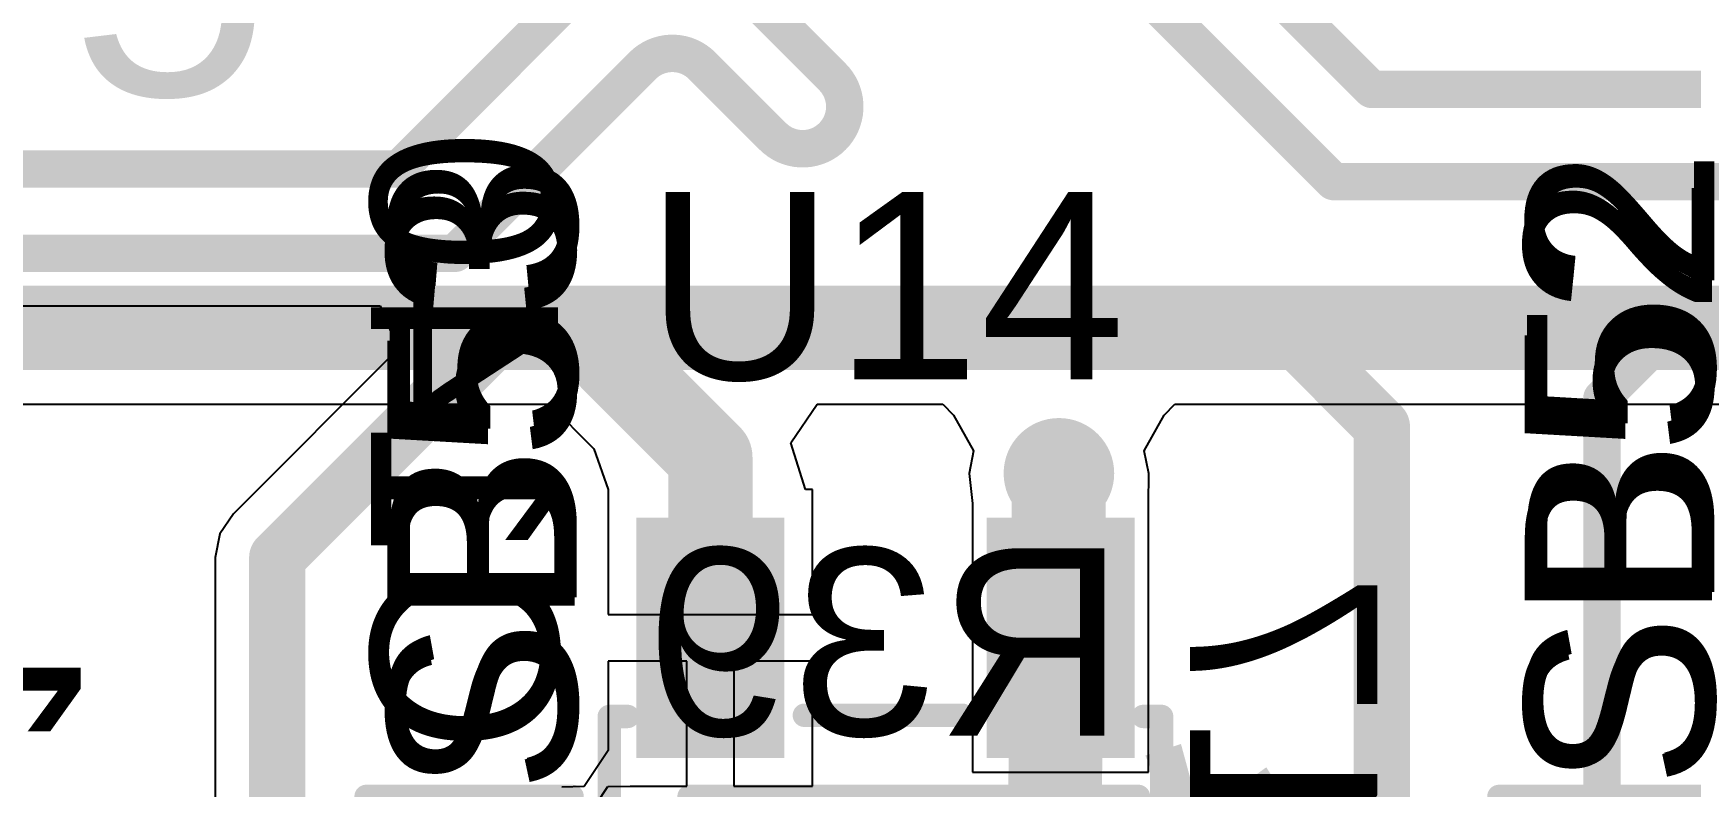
# Model space of a CAD drawing. Header units: millimetres. Extents: x -0.71 to 2.98, y -0.65 to 2.9.
# Drawn here: x 1.2129 to 1.567, y -0.2049 to -0.044 of the extents above; entities that cross this region are included whole.
import ezdxf

# ---------------------------------------------------------------- set-up
doc = ezdxf.new("R2010")
doc.units = ezdxf.units.MM
doc.header["$MEASUREMENT"] = 0
for name, color, linetype in [('BottomLayer', 5, 'Continuous'), ('BottomOverlay', 54, 'Continuous'), ('BottomPaste', 16, 'Continuous'), ('BottomSolder', 6, 'Continuous'), ('Mechanical2', 216, 'Continuous'), ('TopLayer', 1, 'Continuous'), ('TopOverlay', 2, 'Continuous'), ('TopPaste', 8, 'Continuous'), ('TopSolder', 216, 'Continuous'), ('ViaHoleLayer', 16, 'Continuous')]:
    doc.layers.add(name, color=color, linetype=linetype)
doc.styles.add('Arial', font='', dxfattribs={"height": 0.2})
doc.styles.get('Arial').set_extended_font_data('Arial')

# ---------------------------------------------------------------- blocks, each defined once
blk = doc.blocks.new('SOT_23_5_34')
at = {"layer": 'TopLayer'}
for points in [[(-0.07283, 0.04921), (-0.02953, 0.04921), (-0.02953, 0.02559), (-0.07283, 0.02559)], [(0.02953, 0.04921), (0.07283, 0.04921), (0.07283, 0.02559), (0.02953, 0.02559)], [(-0.07283, 0.01181), (-0.02953, 0.01181), (-0.02953, -0.01181), (-0.07283, -0.01181)], [(-0.07283, -0.02559), (-0.02953, -0.02559), (-0.02953, -0.04921), (-0.07283, -0.04921)], [(0.02953, -0.02559), (0.07283, -0.02559), (0.07283, -0.04921), (0.02953, -0.04921)]]:
    blk.add_hatch(color=1, dxfattribs=at).paths.add_polyline_path(points)
at = {"layer": 'TopPaste'}
for points in [[(-0.07283, 0.04921), (-0.02953, 0.04921), (-0.02953, 0.02559), (-0.07283, 0.02559)], [(0.02953, 0.04921), (0.07283, 0.04921), (0.07283, 0.02559), (0.02953, 0.02559)], [(-0.07283, 0.01181), (-0.02953, 0.01181), (-0.02953, -0.01181), (-0.07283, -0.01181)], [(-0.07283, -0.02559), (-0.02953, -0.02559), (-0.02953, -0.04921), (-0.07283, -0.04921)], [(0.02953, -0.02559), (0.07283, -0.02559), (0.07283, -0.04921), (0.02953, -0.04921)]]:
    blk.add_hatch(color=8, dxfattribs=at).paths.add_polyline_path(points)
at = {"layer": 'TopSolder'}
for points in [[(-0.07683, 0.05321), (-0.02553, 0.05321), (-0.02553, 0.02159), (-0.07683, 0.02159)], [(0.02553, 0.05321), (0.07683, 0.05321), (0.07683, 0.02159), (0.02553, 0.02159)], [(-0.07683, 0.01581), (-0.02553, 0.01581), (-0.02553, -0.01581), (-0.07683, -0.01581)], [(-0.07683, -0.02159), (-0.02553, -0.02159), (-0.02553, -0.05321), (-0.07683, -0.05321)], [(0.02553, -0.02159), (0.07683, -0.02159), (0.07683, -0.05321), (0.02553, -0.05321)]]:
    blk.add_hatch(color=216, dxfattribs=at).paths.add_polyline_path(points)
at = {"layer": 'TopOverlay', "const_width": 0.005}
for points in [[(-0.03461, 0.059), (-0.03461, 0.05506)], [(-0.03461, 0.059), (0.03439, 0.059)], [(0.03439, 0.059), (0.03439, 0.05506)], [(-0.084, 0.042), (-0.084, 0.032)], [(-0.084, 0.042), (-0.079, 0.037)], [(-0.079, 0.037), (-0.084, 0.032)], [(0.03465, 0.01732), (0.03465, -0.01646)], [(-0.03461, -0.05506), (-0.03461, -0.059)], [(0.03439, -0.05506), (0.03439, -0.059)], [(-0.03461, -0.059), (0.03439, -0.059)]]:
    blk.add_lwpolyline(points, dxfattribs=at)
at = {"layer": 'TopOverlay', "const_width": 0.0025}
for points in [[(-0.03586, 0.059, 1), (-0.03336, 0.059, 1)], [(-0.03586, 0.059, 1), (-0.03336, 0.059, 1)], [(0.03314, 0.059, 1), (0.03564, 0.059, 1)], [(0.03314, 0.059, 1), (0.03564, 0.059, 1)], [(-0.03586, 0.05506, 1), (-0.03336, 0.05506, 1)], [(0.03314, 0.05506, 1), (0.03564, 0.05506, 1)], [(-0.08525, 0.042, 1), (-0.08275, 0.042, 1)], [(-0.08525, 0.042, 1), (-0.08275, 0.042, 1)], [(-0.08025, 0.037, 1), (-0.07775, 0.037, 1)], [(-0.08025, 0.037, 1), (-0.07775, 0.037, 1)], [(-0.08525, 0.032, 1), (-0.08275, 0.032, 1)], [(-0.08525, 0.032, 1), (-0.08275, 0.032, 1)], [(0.0334, 0.01732, 1), (0.0359, 0.01732, 1)], [(0.0334, -0.01646, 1), (0.0359, -0.01646, 1)], [(-0.03586, -0.05506, 1), (-0.03336, -0.05506, 1)], [(0.03314, -0.05506, 1), (0.03564, -0.05506, 1)], [(-0.03586, -0.059, 1), (-0.03336, -0.059, 1)], [(-0.03586, -0.059, 1), (-0.03336, -0.059, 1)], [(0.03314, -0.059, 1), (0.03564, -0.059, 1)], [(0.03314, -0.059, 1), (0.03564, -0.059, 1)]]:
    blk.add_lwpolyline(points, format="xyb", close=True, dxfattribs=at)
blk = doc.blocks.new('SOLDER_BRIDGE_92')
at = {"layer": 'TopLayer'}
for points in [[(-0.045, -0.0175), (-0.045, 0.0175), (-0.015, 0.0175), (-0.015, -0.0175)], [(0.015, -0.0175), (0.015, 0.0175), (0.045, 0.0175), (0.045, -0.0175)]]:
    blk.add_hatch(color=1, dxfattribs=at).paths.add_polyline_path(points)
at = {"layer": 'TopPaste'}
for points in [[(-0.045, -0.0175), (-0.045, 0.0175), (-0.015, 0.0175), (-0.015, -0.0175)], [(0.015, -0.0175), (0.015, 0.0175), (0.045, 0.0175), (0.045, -0.0175)]]:
    blk.add_hatch(color=8, dxfattribs=at).paths.add_polyline_path(points)
at = {"layer": 'TopSolder'}
for points in [[(-0.049, -0.0215), (-0.049, 0.0215), (-0.011, 0.0215), (-0.011, -0.0215)], [(0.011, -0.0215), (0.011, 0.0215), (0.049, 0.0215), (0.049, -0.0215)]]:
    blk.add_hatch(color=216, dxfattribs=at).paths.add_polyline_path(points)
at = {"layer": 'TopOverlay', "const_width": 0.005}
for points in [[(0.05, 0.022), (-0.05, 0.022)], [(-0.05, -0.022), (-0.05, 0.022)], [(0.05, -0.022), (0.05, 0.022)], [(0.05, -0.022), (-0.05, -0.022)]]:
    blk.add_lwpolyline(points, dxfattribs=at)
at = {"layer": 'TopOverlay', "const_width": 0.0025}
for points in [[(-0.05125, 0.022, 1), (-0.04875, 0.022, 1)], [(-0.05125, 0.022, 1), (-0.04875, 0.022, 1)], [(0.04875, 0.022, 1), (0.05125, 0.022, 1)], [(0.04875, 0.022, 1), (0.05125, 0.022, 1)], [(-0.05125, -0.022, 1), (-0.04875, -0.022, 1)], [(-0.05125, -0.022, 1), (-0.04875, -0.022, 1)], [(0.04875, -0.022, 1), (0.05125, -0.022, 1)], [(0.04875, -0.022, 1), (0.05125, -0.022, 1)]]:
    blk.add_lwpolyline(points, format="xyb", close=True, dxfattribs=at)
at = {"layer": 'TopOverlay'}
blk.add_text('SB53', height=0.04, rotation=-180, dxfattribs=at).set_placement((-0.05065, 0.02252))
blk = doc.blocks.new('SOLDER_BRIDGE_93')
at = {"layer": 'TopLayer'}
for points in [[(-0.045, -0.0175), (-0.045, 0.0175), (-0.015, 0.0175), (-0.015, -0.0175)], [(0.015, -0.0175), (0.015, 0.0175), (0.045, 0.0175), (0.045, -0.0175)]]:
    blk.add_hatch(color=1, dxfattribs=at).paths.add_polyline_path(points)
at = {"layer": 'TopPaste'}
for points in [[(-0.045, -0.0175), (-0.045, 0.0175), (-0.015, 0.0175), (-0.015, -0.0175)], [(0.015, -0.0175), (0.015, 0.0175), (0.045, 0.0175), (0.045, -0.0175)]]:
    blk.add_hatch(color=8, dxfattribs=at).paths.add_polyline_path(points)
at = {"layer": 'TopSolder'}
for points in [[(-0.049, -0.0215), (-0.049, 0.0215), (-0.011, 0.0215), (-0.011, -0.0215)], [(0.011, -0.0215), (0.011, 0.0215), (0.049, 0.0215), (0.049, -0.0215)]]:
    blk.add_hatch(color=216, dxfattribs=at).paths.add_polyline_path(points)
at = {"layer": 'TopOverlay', "const_width": 0.005}
for points in [[(-0.05, 0.022), (0.05, 0.022)], [(-0.05, 0.022), (-0.05, -0.022)], [(0.05, 0.022), (0.05, -0.022)], [(-0.05, -0.022), (0.05, -0.022)]]:
    blk.add_lwpolyline(points, dxfattribs=at)
at = {"layer": 'TopOverlay', "const_width": 0.0025}
for points in [[(-0.05125, 0.022, 1), (-0.04875, 0.022, 1)], [(-0.05125, 0.022, 1), (-0.04875, 0.022, 1)], [(0.04875, 0.022, 1), (0.05125, 0.022, 1)], [(0.04875, 0.022, 1), (0.05125, 0.022, 1)], [(-0.05125, -0.022, 1), (-0.04875, -0.022, 1)], [(-0.05125, -0.022, 1), (-0.04875, -0.022, 1)], [(0.04875, -0.022, 1), (0.05125, -0.022, 1)], [(0.04875, -0.022, 1), (0.05125, -0.022, 1)]]:
    blk.add_lwpolyline(points, format="xyb", close=True, dxfattribs=at)
at = {"layer": 'TopOverlay'}
blk.add_text('SB52', height=0.04, dxfattribs=at).set_placement((0.051784, -0.023519))
blk = doc.blocks.new('RES_0603_B_104')
at = {"layer": 'BottomLayer'}
for points in [[(-0.045, -0.0175), (-0.045, 0.0175), (-0.015, 0.0175), (-0.015, -0.0175)], [(0.015, -0.0175), (0.015, 0.0175), (0.045, 0.0175), (0.045, -0.0175)]]:
    blk.add_hatch(color=5, dxfattribs=at).paths.add_polyline_path(points)
at = {"layer": 'BottomPaste'}
for points in [[(-0.045, -0.0175), (-0.045, 0.0175), (-0.015, 0.0175), (-0.015, -0.0175)], [(0.015, -0.0175), (0.015, 0.0175), (0.045, 0.0175), (0.045, -0.0175)]]:
    blk.add_hatch(color=16, dxfattribs=at).paths.add_polyline_path(points)
at = {"layer": 'BottomSolder'}
for points in [[(-0.049, -0.0215), (-0.049, 0.0215), (-0.011, 0.0215), (-0.011, -0.0215)], [(0.011, -0.0215), (0.011, 0.0215), (0.049, 0.0215), (0.049, -0.0215)]]:
    blk.add_hatch(color=6, dxfattribs=at).paths.add_polyline_path(points)
at = {"layer": 'BottomOverlay', "const_width": 0.005}
for points in [[(0.048, 0.021), (-0.048, 0.021)], [(-0.048, 0.021), (-0.048, -0.021)], [(0.048, 0.021), (0.048, -0.021)], [(0.048, -0.021), (-0.048, -0.021)]]:
    blk.add_lwpolyline(points, dxfattribs=at)
at = {"layer": 'BottomOverlay', "const_width": 0.0025}
for points in [[(-0.04925, 0.021, 1), (-0.04675, 0.021, 1)], [(-0.04925, 0.021, 1), (-0.04675, 0.021, 1)], [(0.04675, 0.021, 1), (0.04925, 0.021, 1)], [(0.04675, 0.021, 1), (0.04925, 0.021, 1)], [(-0.04925, -0.021, 1), (-0.04675, -0.021, 1)], [(-0.04925, -0.021, 1), (-0.04675, -0.021, 1)], [(0.04675, -0.021, 1), (0.04925, -0.021, 1)], [(0.04675, -0.021, 1), (0.04925, -0.021, 1)]]:
    blk.add_lwpolyline(points, format="xyb", close=True, dxfattribs=at)

msp = doc.modelspace()

# ---------------------------------------------------------------- hatches: boundary and pattern name
at = {"layer": 'BottomLayer'}
h = msp.add_hatch(color=5, dxfattribs=at)
edge = h.paths.add_edge_path()
edge.add_arc((1.432, -0.138), 0.01181, 0, 360)
at = {"layer": 'BottomSolder'}
h = msp.add_hatch(color=6, dxfattribs=at)
edge = h.paths.add_edge_path()
edge.add_arc((1.432, -0.138), 0.00791, 0, 360)
at = {"layer": 'TopLayer'}
h = msp.add_hatch(color=1, dxfattribs=at)
edge = h.paths.add_edge_path()
edge.add_arc((1.432, -0.138), 0.01181, 0, 360)
at = {"layer": 'TopSolder'}
h = msp.add_hatch(color=216, dxfattribs=at)
edge = h.paths.add_edge_path()
edge.add_arc((1.432, -0.138), 0.00791, 0, 360)
at = {"layer": 'ViaHoleLayer'}
h = msp.add_hatch(color=16, dxfattribs=at)
edge = h.paths.add_edge_path()
edge.add_arc((1.432, -0.138), 0.00591, 0, 360)

# ---------------------------------------------------------------- linework, layer by layer
at = {"layer": 'BottomLayer'}
for p, q in [((0.79665, -0.10222), (1.28697, -0.10222)), ((1.28697, -0.10222), (1.2908, -0.11145)), ((1.2908, -0.11145), (1.25563, -0.14663)), ((1.25563, -0.14663), (1.25275, -0.15093)), ((1.25275, -0.15093), (1.25175, -0.156)), ((1.25175, -0.156), (1.25175, -0.21323))]:
    msp.add_line(p, q, dxfattribs=at)
for points, const_width in [([(1.291, -0.073), (1.88267, 0.51867)], 0.008), ([(1.36851, -0.03822), (1.38362, -0.05333)], 0.008), ([(1.3275, -0.0665), (1.34306, -0.05094)], 0.008), ([(1.35578, -0.05094), (1.3709, -0.06605)], 0.008), ([(1.303, -0.091), (1.3275, -0.0665)], 0.008), ([(1.38362, -0.06605), (1.38362, -0.06605)], 0.008), ([(0.78454, -0.073), (1.291, -0.073)], 0.008), ([(0.792, -0.091), (1.303, -0.091)], 0.008), ([(1.265, -0.156), (1.3141, -0.1069)], 0.012), ([(1.3141, -0.1069), (1.4799, -0.1069)], 0.012), ([(1.4799, -0.1069), (1.501, -0.128)], 0.012), ([(1.548, -0.122), (1.563, -0.107)], 0.008), ([(1.563, -0.107), (1.703, -0.107)], 0.008), ([(1.548, -0.317), (1.548, -0.122)], 0.008), ([(1.501, -0.33111), (1.501, -0.128)], 0.012), ([(1.431, -0.221), (1.432, -0.13898)], 0.02), ([(1.432, -0.13898), (1.432, -0.138)], 0.02), ([(1.265, -0.227), (1.265, -0.156)], 0.012)]:
    msp.add_lwpolyline(points, dxfattribs=dict(at, const_width=const_width))
at = {"layer": 'BottomLayer', "const_width": 0.008}
for points in [[(1.34306, -0.05094, -0.414218), (1.35578, -0.05094)], [(1.38362, -0.05333, -0.414218), (1.38362, -0.06605)], [(1.38362, -0.06605, -0.414214), (1.3709, -0.06605)]]:
    msp.add_lwpolyline(points, format="xyb", dxfattribs=at)
at = {"layer": 'BottomLayer'}
for points, const_width in [([(1.34106, -0.05094, 1), (1.34506, -0.05094, 1)], 0.004), ([(1.34106, -0.05094, 1), (1.34506, -0.05094, 1)], 0.004), ([(1.35378, -0.05094, 1), (1.35778, -0.05094, 1)], 0.004), ([(1.35378, -0.05094, 1), (1.35778, -0.05094, 1)], 0.004), ([(1.38162, -0.05333, 1), (1.38562, -0.05333, 1)], 0.004), ([(1.38162, -0.05333, 1), (1.38562, -0.05333, 1)], 0.004), ([(1.3255, -0.0665, 1), (1.3295, -0.0665, 1)], 0.004), ([(1.3255, -0.0665, 1), (1.3295, -0.0665, 1)], 0.004), ([(1.3689, -0.06605, 1), (1.3729, -0.06605, 1)], 0.004), ([(1.3689, -0.06605, 1), (1.3729, -0.06605, 1)], 0.004), ([(1.38162, -0.06605, 1), (1.38562, -0.06605, 1)], 0.004), ([(1.38162, -0.06605, 1), (1.38562, -0.06605, 1)], 0.004), ([(1.38162, -0.06605, 1), (1.38562, -0.06605, 1)], 0.004), ([(1.38162, -0.06605, 1), (1.38562, -0.06605, 1)], 0.004), ([(1.289, -0.073, 1), (1.293, -0.073, 1)], 0.004), ([(1.289, -0.073, 1), (1.293, -0.073, 1)], 0.004), ([(1.301, -0.091, 1), (1.305, -0.091, 1)], 0.004), ([(1.301, -0.091, 1), (1.305, -0.091, 1)], 0.004), ([(1.3111, -0.1069, 1), (1.3171, -0.1069, 1)], 0.006), ([(1.3111, -0.1069, 1), (1.3171, -0.1069, 1)], 0.006), ([(1.4769, -0.1069, 1), (1.4829, -0.1069, 1)], 0.006), ([(1.4769, -0.1069, 1), (1.4829, -0.1069, 1)], 0.006), ([(1.561, -0.107, 1), (1.565, -0.107, 1)], 0.004), ([(1.561, -0.107, 1), (1.565, -0.107, 1)], 0.004), ([(1.546, -0.122, 1), (1.55, -0.122, 1)], 0.004), ([(1.546, -0.122, 1), (1.55, -0.122, 1)], 0.004), ([(1.498, -0.128, 1), (1.504, -0.128, 1)], 0.006), ([(1.498, -0.128, 1), (1.504, -0.128, 1)], 0.006), ([(1.427, -0.138, 1), (1.437, -0.138, 1)], 0.01), ([(1.427, -0.13898, 1), (1.437, -0.13898, 1)], 0.01), ([(1.427, -0.13898, 1), (1.437, -0.13898, 1)], 0.01), ([(1.262, -0.156, 1), (1.268, -0.156, 1)], 0.006), ([(1.262, -0.156, 1), (1.268, -0.156, 1)], 0.006)]:
    msp.add_lwpolyline(points, format="xyb", close=True, dxfattribs=dict(at, const_width=const_width))
at = {"layer": 'Mechanical2', "const_width": 0.01}
msp.add_lwpolyline([(2.97335, 1.12706, 1), (-0.56996, 1.12706, 1)], format="xyb", close=True, dxfattribs=at)
at = {"layer": 'TopLayer'}
for p, q in [((1.17677, -0.12322), (1.32314, -0.12322)), ((1.32314, -0.12322), (1.33267, -0.13274)), ((1.37476, -0.13147), (1.38033, -0.12322)), ((1.38033, -0.12322), (1.40723, -0.12322)), ((1.40723, -0.12322), (1.40948, -0.1256)), ((1.45452, -0.1256), (1.45677, -0.12322)), ((1.45677, -0.12322), (1.58723, -0.12322)), ((1.40948, -0.1256), (1.41377, -0.13322)), ((1.45023, -0.13322), (1.45452, -0.1256)), ((1.33267, -0.13274), (1.33573, -0.14147)), ((1.37785, -0.14147), (1.37476, -0.13147)), ((1.41377, -0.13322), (1.41282, -0.138)), ((1.45118, -0.138), (1.45023, -0.13322)), ((1.41282, -0.138), (1.41353, -0.14447)), ((1.45115, -0.14447), (1.45118, -0.138)), ((1.33573, -0.14147), (1.33573, -0.14147)), ((1.33573, -0.14147), (1.33573, -0.16813)), ((1.37935, -0.14147), (1.37785, -0.14147)), ((1.37935, -0.16813), (1.37935, -0.14147)), ((1.41353, -0.14447), (1.41353, -0.14447)), ((1.41353, -0.14447), (1.41353, -0.20178)), ((1.45115, -0.20178), (1.45115, -0.14447)), ((1.45115, -0.14447), (1.45115, -0.14447)), ((1.33573, -0.16813), (1.35754, -0.16813)), ((1.35754, -0.16813), (1.37935, -0.16813)), ((1.35254, -0.17813), (1.33573, -0.17813)), ((1.33573, -0.17813), (1.33573, -0.19716)), ((1.35254, -0.20478), (1.35254, -0.17813)), ((1.37935, -0.17813), (1.36254, -0.17813)), ((1.36254, -0.17813), (1.36254, -0.20478)), ((1.37935, -0.20478), (1.37935, -0.17813)), ((1.33573, -0.19716), (1.33057, -0.20489)), ((1.41353, -0.20178), (1.45115, -0.20178)), ((1.33057, -0.20489), (1.32582, -0.205)), ((1.3305, -0.21262), (1.33565, -0.20489)), ((1.33565, -0.20489), (1.34041, -0.20478)), ((1.34041, -0.20478), (1.35254, -0.20478)), ((1.36254, -0.20478), (1.37935, -0.20478))]:
    msp.add_line(p, q, dxfattribs=at)
for points, const_width in [([(1.22615, 0.21668), (1.49884, -0.056)], 0.008), ([(1.218, 0.197), (1.49069, -0.07569)], 0.008), ([(1.49884, -0.056), (1.66084, -0.056)], 0.008), ([(1.49069, -0.07569), (1.65268, -0.07569)], 0.008), ([(1.04644, -0.1069), (1.3299, -0.1069)], 0.018), ([(1.3299, -0.1069), (1.59399, -0.1069)], 0.018), ([(1.3299, -0.1069), (1.35754, -0.13454)], 0.018), ([(1.35754, -0.17313), (1.35754, -0.13454)], 0.018), ([(1.432, -0.17279), (1.432, -0.138)], 0.02)]:
    msp.add_lwpolyline(points, dxfattribs=dict(at, const_width=const_width))
for points, const_width in [([(1.49684, -0.056, 1), (1.50084, -0.056, 1)], 0.004), ([(1.49684, -0.056, 1), (1.50084, -0.056, 1)], 0.004), ([(1.48869, -0.07569, 1), (1.49269, -0.07569, 1)], 0.004), ([(1.48869, -0.07569, 1), (1.49269, -0.07569, 1)], 0.004), ([(1.3254, -0.1069, 1), (1.3344, -0.1069, 1)], 0.009), ([(1.3254, -0.1069, 1), (1.3344, -0.1069, 1)], 0.009), ([(1.3254, -0.1069, 1), (1.3344, -0.1069, 1)], 0.009), ([(1.35304, -0.13454, 1), (1.36204, -0.13454, 1)], 0.009), ([(1.35304, -0.13454, 1), (1.36204, -0.13454, 1)], 0.009), ([(1.427, -0.138, 1), (1.437, -0.138, 1)], 0.01), ([(1.427, -0.17279, 1), (1.437, -0.17279, 1)], 0.01), ([(1.35304, -0.17313, 1), (1.36204, -0.17313, 1)], 0.009)]:
    msp.add_lwpolyline(points, format="xyb", close=True, dxfattribs=dict(at, const_width=const_width))

# ---------------------------------------------------------------- block references
for name, p, rotation in [('SOLDER_BRIDGE_92', (1.306, -0.257), 270), ('SOLDER_BRIDGE_93', (1.548, -0.257), 90), ('SOT_23_5_34', (1.39494, -0.22431), 90), ('RES_0603_B_104', (1.401, -0.228), 180)]:
    msp.add_blockref(name, p, dxfattribs=dict(rotation=rotation))

# ---------------------------------------------------------------- texts
at = {"layer": 'BottomOverlay', "style": 'Arial', "text_generation_flag": 2}
for s, p in [('C140', (1.28501, -0.19798)), ('C117', (1.46001, -0.29265)), ('C111', (1.18301, -0.30098))]:
    msp.add_text(s, height=0.04, rotation=270, dxfattribs=at).set_placement(p)
msp.add_text('R39', height=0.04, dxfattribs=at).set_placement((1.44632, -0.19399))
at = {"layer": 'TopOverlay', "style": 'Arial'}
for s, height, p in [('SB75', 0.055, (1.07549, -0.05729)), ('U14', 0.04, (1.34369, -0.11794))]:
    msp.add_text(s, height=height, dxfattribs=at).set_placement(p)
for s, p in [('SB53', (1.329, -0.20635)), ('SB52', (1.572, -0.20522))]:
    msp.add_text(s, height=0.04, rotation=90, dxfattribs=at).set_placement(p)
at = {"layer": 'TopOverlay', "style": 'Arial', "text_generation_flag": 2}
msp.add_text('*', height=0.08, rotation=90, dxfattribs=at).set_placement((1.51968, -0.194))

doc.saveas('drawing.dxf')
